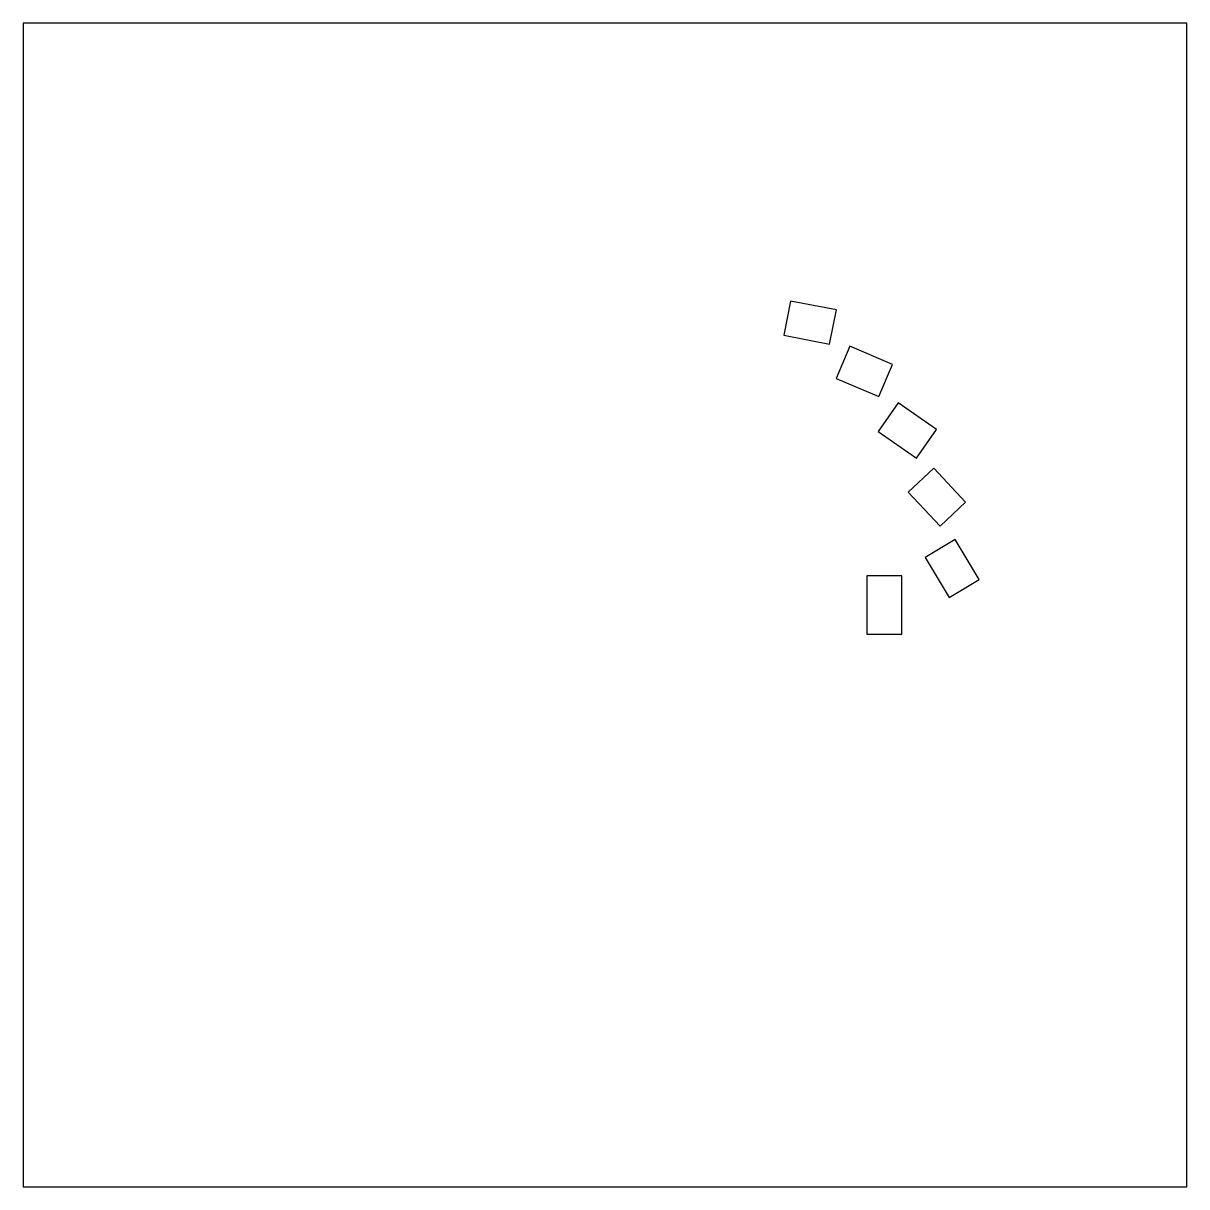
# Model space of a CAD drawing. Header units: metres. Extents: x -100 to 100, y -100 to 100.
import ezdxf

# ---------------------------------------------------------------- set-up
doc = ezdxf.new("R2010")
doc.units = ezdxf.units.M

msp = doc.modelspace()

# ---------------------------------------------------------------- linework, layer by layer
for p, q in [((100, 100), (-100, 100)), ((-100, 100), (-100, -100)), ((100, -100), (100, 100)), ((31.91, 52.25), (30.77, 46.36)), ((39.77, 50.72), (31.91, 52.25)), ((38.62, 44.83), (39.77, 50.72)), ((30.77, 46.36), (38.62, 44.83)), ((42.08, 44.47), (39.73, 38.95)), ((49.44, 41.35), (42.08, 44.47)), ((47.1, 35.82), (49.44, 41.35)), ((39.73, 38.95), (47.1, 35.82)), ((50.41, 34.75), (46.96, 29.84)), ((56.96, 30.16), (50.41, 34.75)), ((53.52, 25.25), (56.96, 30.16)), ((46.96, 29.84), (53.52, 25.25)), ((56.53, 23.51), (52.14, 19.42)), ((61.99, 17.66), (56.53, 23.51)), ((52.14, 19.42), (57.6, 13.57)), ((57.6, 13.57), (61.99, 17.66)), ((60.18, 11.25), (55.04, 8.16)), ((64.3, 4.39), (60.18, 11.25)), ((55.04, 8.16), (59.16, 1.3)), ((51, 5), (45, 5)), ((45, 5), (45, -5)), ((51, -5), (51, 5)), ((59.16, 1.3), (64.3, 4.39)), ((45, -5), (51, -5)), ((-100, -100), (100, -100))]:
    msp.add_line(p, q)

doc.saveas('drawing.dxf')
